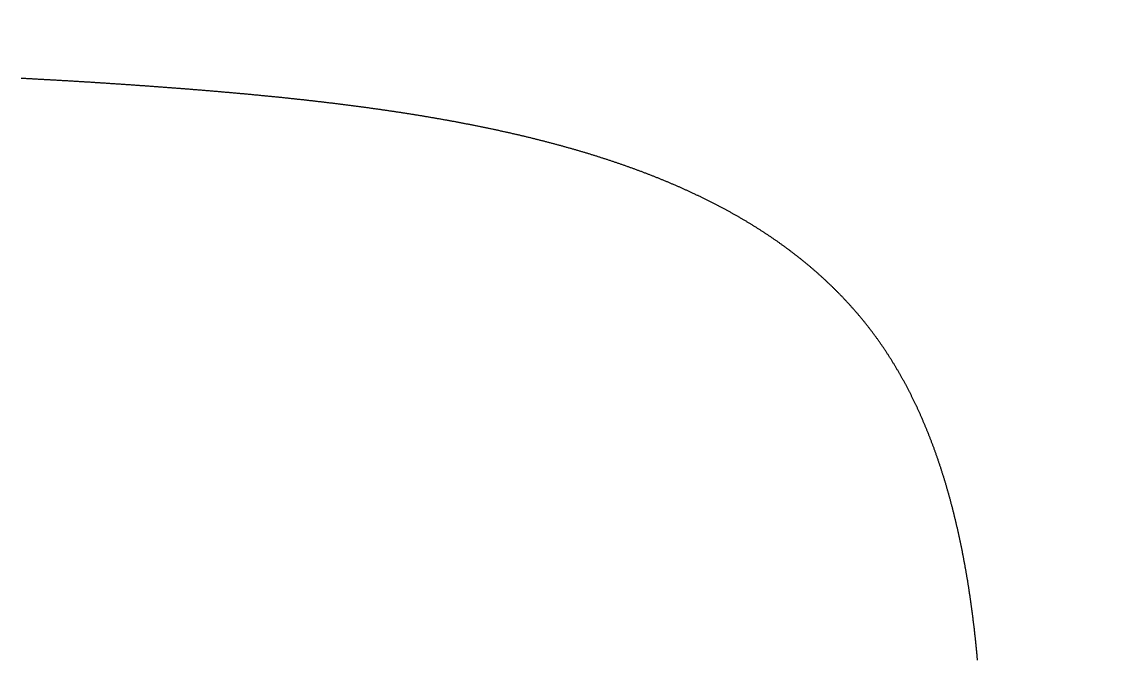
# Model space of a CAD drawing. Header units: millimetres. Extents: x 88 to 97873, y 32 to 55088.
# Drawn here: x 48748.306 to 48751.24, y 5022.508 to 5024.21 of the extents above; entities that cross this region are included whole.
import ezdxf

# ---------------------------------------------------------------- set-up
doc = ezdxf.new("R2010")
doc.units = ezdxf.units.MM
doc.header["$LTSCALE"] = 0.3

msp = doc.modelspace()

# ---------------------------------------------------------------- linework, layer by layer
msp.add_lwpolyline([(48750.8545, 5022.507), (48750.8543, 5022.5092), (48750.8541, 5022.5115), (48750.8539, 5022.5137), (48750.8537, 5022.5159), (48750.8535, 5022.5182), (48750.8533, 5022.5204), (48750.8531, 5022.5226), (48750.8529, 5022.5248), (48750.8527, 5022.5271), (48750.8525, 5022.5293), (48750.8523, 5022.5315), (48750.852, 5022.5337), (48750.8518, 5022.5359), (48750.8516, 5022.5382), (48750.8514, 5022.5404), (48750.8512, 5022.5426), (48750.851, 5022.5448), (48750.8507, 5022.547), (48750.8505, 5022.5492), (48750.8503, 5022.5515), (48750.8501, 5022.5537), (48750.8498, 5022.5559), (48750.8496, 5022.5581), (48750.8494, 5022.5603), (48750.8491, 5022.5625), (48750.8489, 5022.5647), (48750.8487, 5022.5669), (48750.8484, 5022.5691), (48750.8482, 5022.5714), (48750.8479, 5022.5736), (48750.8477, 5022.5758), (48750.8475, 5022.578), (48750.8472, 5022.5802), (48750.847, 5022.5824), (48750.8467, 5022.5846), (48750.8465, 5022.5868), (48750.8462, 5022.589), (48750.846, 5022.5912), (48750.8457, 5022.5934), (48750.8454, 5022.5956), (48750.8452, 5022.5978), (48750.8449, 5022.6), (48750.8447, 5022.6022), (48750.8444, 5022.6043), (48750.8441, 5022.6065), (48750.8439, 5022.6087), (48750.8436, 5022.6109), (48750.8433, 5022.6131), (48750.8431, 5022.6153), (48750.8428, 5022.6175), (48750.8425, 5022.6197), (48750.8422, 5022.6219), (48750.842, 5022.624), (48750.8417, 5022.6262), (48750.8414, 5022.6284), (48750.8411, 5022.6306), (48750.8408, 5022.6328), (48750.8406, 5022.635), (48750.8403, 5022.6371), (48750.84, 5022.6393), (48750.8397, 5022.6415), (48750.8394, 5022.6437), (48750.8391, 5022.6458), (48750.8388, 5022.648), (48750.8385, 5022.6502), (48750.8382, 5022.6524), (48750.8379, 5022.6545), (48750.8376, 5022.6567), (48750.8373, 5022.6589), (48750.837, 5022.661), (48750.8367, 5022.6632), (48750.8364, 5022.6654), (48750.8361, 5022.6675), (48750.8358, 5022.6697), (48750.8355, 5022.6719), (48750.8351, 5022.674), (48750.8348, 5022.6762), (48750.8345, 5022.6783), (48750.8342, 5022.6805), (48750.8339, 5022.6827), (48750.8335, 5022.6848), (48750.8332, 5022.687), (48750.8329, 5022.6891), (48750.8326, 5022.6913), (48750.8322, 5022.6934), (48750.8319, 5022.6956), (48750.8316, 5022.6977), (48750.8312, 5022.6999), (48750.8309, 5022.702), (48750.8306, 5022.7042), (48750.8302, 5022.7063), (48750.8299, 5022.7085), (48750.8295, 5022.7106), (48750.8292, 5022.7128), (48750.8289, 5022.7149), (48750.8285, 5022.717), (48750.8282, 5022.7192), (48750.8278, 5022.7213), (48750.8274, 5022.7234), (48750.8271, 5022.7256), (48750.8267, 5022.7277), (48750.8264, 5022.7299), (48750.826, 5022.732), (48750.8257, 5022.7341), (48750.8253, 5022.7362), (48750.8249, 5022.7384), (48750.8246, 5022.7405), (48750.8242, 5022.7426), (48750.8238, 5022.7448), (48750.8234, 5022.7469), (48750.8231, 5022.749), (48750.8227, 5022.7511), (48750.8223, 5022.7532), (48750.8219, 5022.7554), (48750.8216, 5022.7575), (48750.8212, 5022.7596), (48750.8208, 5022.7617), (48750.8204, 5022.7638), (48750.82, 5022.7659), (48750.8196, 5022.768), (48750.8192, 5022.7702), (48750.8188, 5022.7723), (48750.8184, 5022.7744), (48750.8181, 5022.7765), (48750.8177, 5022.7786), (48750.8173, 5022.7807), (48750.8169, 5022.7828), (48750.8164, 5022.7849), (48750.816, 5022.787), (48750.8156, 5022.7891), (48750.8152, 5022.7912), (48750.8148, 5022.7933), (48750.8144, 5022.7954), (48750.814, 5022.7975), (48750.8136, 5022.7996), (48750.8131, 5022.8017), (48750.8127, 5022.8038), (48750.8123, 5022.8058), (48750.8119, 5022.8079), (48750.8115, 5022.81), (48750.811, 5022.8121), (48750.8106, 5022.8142), (48750.8102, 5022.8163), (48750.8097, 5022.8184), (48750.8093, 5022.8204), (48750.8089, 5022.8225), (48750.8084, 5022.8246), (48750.808, 5022.8267), (48750.8075, 5022.8287), (48750.8071, 5022.8308), (48750.8067, 5022.8329), (48750.8062, 5022.835), (48750.8058, 5022.837), (48750.8053, 5022.8391), (48750.8049, 5022.8412), (48750.8044, 5022.8432), (48750.8039, 5022.8453), (48750.8035, 5022.8474), (48750.803, 5022.8494), (48750.8026, 5022.8515), (48750.8021, 5022.8535), (48750.8016, 5022.8556), (48750.8012, 5022.8576), (48750.8007, 5022.8597), (48750.8002, 5022.8618), (48750.7997, 5022.8638), (48750.7993, 5022.8659), (48750.7988, 5022.8679), (48750.7983, 5022.87), (48750.7978, 5022.872), (48750.7973, 5022.874), (48750.7969, 5022.8761), (48750.7964, 5022.8781), (48750.7959, 5022.8802), (48750.7954, 5022.8822), (48750.7949, 5022.8842), (48750.7944, 5022.8863), (48750.7939, 5022.8883), (48750.7934, 5022.8904), (48750.7929, 5022.8924), (48750.7924, 5022.8944), (48750.7919, 5022.8964), (48750.7914, 5022.8985), (48750.7909, 5022.9005), (48750.7904, 5022.9025), (48750.7899, 5022.9045), (48750.7894, 5022.9066), (48750.7888, 5022.9086), (48750.7883, 5022.9106), (48750.7878, 5022.9126), (48750.7873, 5022.9146), (48750.7868, 5022.9166), (48750.7862, 5022.9187), (48750.7857, 5022.9207), (48750.7852, 5022.9227), (48750.7846, 5022.9247), (48750.7841, 5022.9267), (48750.7836, 5022.9287), (48750.783, 5022.9307), (48750.7825, 5022.9327), (48750.782, 5022.9347), (48750.7814, 5022.9367), (48750.7809, 5022.9387), (48750.7803, 5022.9407), (48750.7798, 5022.9427), (48750.7792, 5022.9447), (48750.7787, 5022.9467), (48750.7781, 5022.9487), (48750.7776, 5022.9506), (48750.777, 5022.9526), (48750.7764, 5022.9546), (48750.7759, 5022.9566), (48750.7753, 5022.9586), (48750.7747, 5022.9606), (48750.7742, 5022.9625), (48750.7736, 5022.9645), (48750.773, 5022.9665), (48750.7725, 5022.9685), (48750.7719, 5022.9704), (48750.7713, 5022.9724), (48750.7707, 5022.9744), (48750.7701, 5022.9763), (48750.7696, 5022.9783), (48750.769, 5022.9803), (48750.7684, 5022.9822), (48750.7678, 5022.9842), (48750.7672, 5022.9862), (48750.7666, 5022.9881), (48750.766, 5022.9901), (48750.7654, 5022.992), (48750.7648, 5022.994), (48750.7642, 5022.9959), (48750.7636, 5022.9979), (48750.763, 5022.9998), (48750.7624, 5023.0018), (48750.7618, 5023.0037), (48750.7612, 5023.0057), (48750.7605, 5023.0076), (48750.7599, 5023.0095), (48750.7593, 5023.0115), (48750.7587, 5023.0134), (48750.7581, 5023.0153), (48750.7574, 5023.0173), (48750.7568, 5023.0192), (48750.7562, 5023.0211), (48750.7555, 5023.0231), (48750.7549, 5023.025), (48750.7543, 5023.0269), (48750.7536, 5023.0288), (48750.753, 5023.0308), (48750.7523, 5023.0327), (48750.7517, 5023.0346), (48750.7511, 5023.0365), (48750.7504, 5023.0384), (48750.7498, 5023.0403), (48750.7491, 5023.0422), (48750.7484, 5023.0441), (48750.7478, 5023.0461), (48750.7471, 5023.048), (48750.7465, 5023.0499), (48750.7458, 5023.0518), (48750.7451, 5023.0537), (48750.7445, 5023.0556), (48750.7438, 5023.0575), (48750.7431, 5023.0593), (48750.7425, 5023.0612), (48750.7418, 5023.0631), (48750.7411, 5023.065), (48750.7404, 5023.0669), (48750.7397, 5023.0688), (48750.7391, 5023.0707), (48750.7384, 5023.0726), (48750.7377, 5023.0744), (48750.737, 5023.0763), (48750.7363, 5023.0782), (48750.7356, 5023.0801), (48750.7349, 5023.0819), (48750.7342, 5023.0838), (48750.7335, 5023.0857), (48750.7328, 5023.0875), (48750.7321, 5023.0894), (48750.7314, 5023.0913), (48750.7307, 5023.0931), (48750.73, 5023.095), (48750.7292, 5023.0968), (48750.7285, 5023.0987), (48750.7278, 5023.1006), (48750.7271, 5023.1024), (48750.7264, 5023.1043), (48750.7256, 5023.1061), (48750.7249, 5023.1079), (48750.7242, 5023.1098), (48750.7234, 5023.1116), (48750.7227, 5023.1135), (48750.722, 5023.1153), (48750.7212, 5023.1171), (48750.7205, 5023.119), (48750.7197, 5023.1208), (48750.719, 5023.1226), (48750.7183, 5023.1245), (48750.7175, 5023.1263), (48750.7167, 5023.1281), (48750.716, 5023.13), (48750.7152, 5023.1318), (48750.7145, 5023.1336), (48750.7137, 5023.1354), (48750.713, 5023.1372), (48750.7122, 5023.139), (48750.7114, 5023.1409), (48750.7106, 5023.1427), (48750.7099, 5023.1445), (48750.7091, 5023.1463), (48750.7083, 5023.1481), (48750.7075, 5023.1499), (48750.7068, 5023.1517), (48750.706, 5023.1535), (48750.7052, 5023.1553), (48750.7044, 5023.1571), (48750.7036, 5023.1589), (48750.7028, 5023.1606), (48750.702, 5023.1624), (48750.7012, 5023.1642), (48750.7004, 5023.166), (48750.6996, 5023.1678), (48750.6988, 5023.1696), (48750.698, 5023.1713), (48750.6972, 5023.1731), (48750.6964, 5023.1749), (48750.6956, 5023.1767), (48750.6948, 5023.1784), (48750.694, 5023.1802), (48750.6931, 5023.182), (48750.6923, 5023.1837), (48750.6915, 5023.1855), (48750.6907, 5023.1873), (48750.6898, 5023.189), (48750.689, 5023.1908), (48750.6882, 5023.1925), (48750.6873, 5023.1943), (48750.6865, 5023.196), (48750.6856, 5023.1978), (48750.6848, 5023.1995), (48750.684, 5023.2013), (48750.6831, 5023.203), (48750.6823, 5023.2047), (48750.6814, 5023.2065), (48750.6806, 5023.2082), (48750.6797, 5023.2099), (48750.6788, 5023.2117), (48750.678, 5023.2134), (48750.6771, 5023.2151), (48750.6762, 5023.2168), (48750.6754, 5023.2186), (48750.6745, 5023.2203), (48750.6736, 5023.222), (48750.6728, 5023.2237), (48750.6719, 5023.2254), (48750.671, 5023.2271), (48750.6701, 5023.2288), (48750.6692, 5023.2306), (48750.6683, 5023.2323), (48750.6675, 5023.234), (48750.6666, 5023.2357), (48750.6657, 5023.2374), (48750.6648, 5023.2391), (48750.6639, 5023.2407), (48750.663, 5023.2424), (48750.6621, 5023.2441), (48750.6612, 5023.2458), (48750.6602, 5023.2475), (48750.6593, 5023.2492), (48750.6584, 5023.2509), (48750.6575, 5023.2525), (48750.6566, 5023.2542), (48750.6557, 5023.2559), (48750.6547, 5023.2576), (48750.6538, 5023.2592), (48750.6529, 5023.2609), (48750.652, 5023.2626), (48750.651, 5023.2642), (48750.6501, 5023.2659), (48750.6492, 5023.2675), (48750.6482, 5023.2692), (48750.6473, 5023.2709), (48750.6463, 5023.2725), (48750.6454, 5023.2742), (48750.6444, 5023.2758), (48750.6435, 5023.2774), (48750.6425, 5023.2791), (48750.6416, 5023.2807), (48750.6406, 5023.2824), (48750.6396, 5023.284), (48750.6387, 5023.2856), (48750.6377, 5023.2873), (48750.6367, 5023.2889), (48750.6358, 5023.2905), (48750.6348, 5023.2921), (48750.6338, 5023.2938), (48750.6328, 5023.2954), (48750.6319, 5023.297), (48750.6309, 5023.2986), (48750.6299, 5023.3002), (48750.6289, 5023.3018), (48750.6279, 5023.3035), (48750.6269, 5023.3051), (48750.6259, 5023.3067), (48750.6249, 5023.3083), (48750.6239, 5023.3099), (48750.6229, 5023.3115), (48750.6219, 5023.3131), (48750.6209, 5023.3146), (48750.6199, 5023.3162), (48750.6189, 5023.3178), (48750.6179, 5023.3194), (48750.6168, 5023.321), (48750.6158, 5023.3226), (48750.6148, 5023.3241), (48750.6138, 5023.3257), (48750.6127, 5023.3273), (48750.6117, 5023.3289), (48750.6107, 5023.3304), (48750.6096, 5023.332), (48750.6086, 5023.3336), (48750.6076, 5023.3351), (48750.6065, 5023.3367), (48750.6055, 5023.3382), (48750.6044, 5023.3398), (48750.6034, 5023.3413), (48750.6023, 5023.3429), (48750.6013, 5023.3444), (48750.6002, 5023.346), (48750.5991, 5023.3475), (48750.5981, 5023.3491), (48750.597, 5023.3506), (48750.5959, 5023.3521), (48750.5949, 5023.3537), (48750.5938, 5023.3552), (48750.5927, 5023.3567), (48750.5916, 5023.3582), (48750.5905, 5023.3598), (48750.5895, 5023.3613), (48750.5884, 5023.3628), (48750.5873, 5023.3643), (48750.5862, 5023.3658), (48750.5851, 5023.3673), (48750.584, 5023.3688), (48750.5829, 5023.3704), (48750.5818, 5023.3719), (48750.5807, 5023.3734), (48750.5796, 5023.3749), (48750.5785, 5023.3764), (48750.5774, 5023.3778), (48750.5763, 5023.3793), (48750.5752, 5023.3808), (48750.574, 5023.3823), (48750.5729, 5023.3838), (48750.5718, 5023.3853), (48750.5707, 5023.3868), (48750.5695, 5023.3882), (48750.5684, 5023.3897), (48750.5673, 5023.3912), (48750.5661, 5023.3927), (48750.565, 5023.3941), (48750.5639, 5023.3956), (48750.5627, 5023.3971), (48750.5616, 5023.3985), (48750.5604, 5023.4), (48750.5593, 5023.4014), (48750.5581, 5023.4029), (48750.557, 5023.4043), (48750.5558, 5023.4058), (48750.5546, 5023.4072), (48750.5535, 5023.4087), (48750.5523, 5023.4101), (48750.5512, 5023.4116), (48750.55, 5023.413), (48750.5488, 5023.4144), (48750.5476, 5023.4159), (48750.5465, 5023.4173), (48750.5453, 5023.4187), (48750.5441, 5023.4202), (48750.5429, 5023.4216), (48750.5417, 5023.423), (48750.5405, 5023.4244), (48750.5394, 5023.4258), (48750.5382, 5023.4273), (48750.537, 5023.4287), (48750.5358, 5023.4301), (48750.5346, 5023.4315), (48750.5334, 5023.4329), (48750.5322, 5023.4343), (48750.531, 5023.4357), (48750.5297, 5023.4371), (48750.5285, 5023.4385), (48750.5273, 5023.4399), (48750.5261, 5023.4413), (48750.5249, 5023.4427), (48750.5237, 5023.4441), (48750.5224, 5023.4455), (48750.5212, 5023.4468), (48750.52, 5023.4482), (48750.5188, 5023.4496), (48750.5175, 5023.451), (48750.5163, 5023.4524), (48750.515, 5023.4537), (48750.5138, 5023.4551), (48750.5126, 5023.4565), (48750.5113, 5023.4578), (48750.5101, 5023.4592), (48750.5088, 5023.4606), (48750.5076, 5023.4619), (48750.5063, 5023.4633), (48750.5051, 5023.4646), (48750.5038, 5023.466), (48750.5025, 5023.4673), (48750.5013, 5023.4687), (48750.5, 5023.47), (48750.4987, 5023.4714), (48750.4975, 5023.4727), (48750.4962, 5023.4741), (48750.4949, 5023.4754), (48750.4937, 5023.4767), (48750.4924, 5023.4781), (48750.4911, 5023.4794), (48750.4898, 5023.4807), (48750.4885, 5023.482), (48750.4872, 5023.4834), (48750.4859, 5023.4847), (48750.4847, 5023.486), (48750.4834, 5023.4873), (48750.4821, 5023.4886), (48750.4808, 5023.49), (48750.4795, 5023.4913), (48750.4782, 5023.4926), (48750.4768, 5023.4939), (48750.4755, 5023.4952), (48750.4742, 5023.4965), (48750.4729, 5023.4978), (48750.4716, 5023.4991), (48750.4703, 5023.5004), (48750.469, 5023.5017), (48750.4676, 5023.503), (48750.4663, 5023.5043), (48750.465, 5023.5055), (48750.4637, 5023.5068), (48750.4623, 5023.5081), (48750.461, 5023.5094), (48750.4597, 5023.5107), (48750.4583, 5023.5119), (48750.457, 5023.5132), (48750.4556, 5023.5145), (48750.4543, 5023.5158), (48750.453, 5023.517), (48750.4516, 5023.5183), (48750.4503, 5023.5196), (48750.4489, 5023.5208), (48750.4475, 5023.5221), (48750.4462, 5023.5233), (48750.4448, 5023.5246), (48750.4435, 5023.5258), (48750.4421, 5023.5271), (48750.4407, 5023.5283), (48750.4394, 5023.5296), (48750.438, 5023.5308), (48750.4366, 5023.5321), (48750.4352, 5023.5333), (48750.4339, 5023.5345), (48750.4325, 5023.5358), (48750.4311, 5023.537), (48750.4297, 5023.5382), (48750.4283, 5023.5395), (48750.427, 5023.5407), (48750.4256, 5023.5419), (48750.4242, 5023.5432), (48750.4228, 5023.5444), (48750.4214, 5023.5456), (48750.42, 5023.5468), (48750.4186, 5023.548), (48750.4172, 5023.5492), (48750.4158, 5023.5504), (48750.4144, 5023.5517), (48750.413, 5023.5529), (48750.4115, 5023.5541), (48750.4101, 5023.5553), (48750.4087, 5023.5565), (48750.4073, 5023.5577), (48750.4059, 5023.5589), (48750.4044, 5023.5601), (48750.403, 5023.5613), (48750.4016, 5023.5624), (48750.4002, 5023.5636), (48750.3987, 5023.5648), (48750.3973, 5023.566), (48750.3959, 5023.5672), (48750.3944, 5023.5684), (48750.393, 5023.5695), (48750.3916, 5023.5707), (48750.3901, 5023.5719), (48750.3887, 5023.5731), (48750.3872, 5023.5742), (48750.3858, 5023.5754), (48750.3843, 5023.5766), (48750.3829, 5023.5777), (48750.3814, 5023.5789), (48750.3799, 5023.58), (48750.3785, 5023.5812), (48750.377, 5023.5824), (48750.3756, 5023.5835), (48750.3741, 5023.5847), (48750.3726, 5023.5858), (48750.3711, 5023.587), (48750.3697, 5023.5881), (48750.3682, 5023.5892), (48750.3667, 5023.5904), (48750.3652, 5023.5915), (48750.3638, 5023.5927), (48750.3623, 5023.5938), (48750.3608, 5023.5949), (48750.3593, 5023.5961), (48750.3578, 5023.5972), (48750.3563, 5023.5983), (48750.3548, 5023.5994), (48750.3533, 5023.6006), (48750.3518, 5023.6017), (48750.3503, 5023.6028), (48750.3488, 5023.6039), (48750.3473, 5023.605), (48750.3458, 5023.6061), (48750.3443, 5023.6073), (48750.3428, 5023.6084), (48750.3413, 5023.6095), (48750.3398, 5023.6106), (48750.3383, 5023.6117), (48750.3368, 5023.6128), (48750.3352, 5023.6139), (48750.3337, 5023.615), (48750.3322, 5023.6161), (48750.3307, 5023.6172), (48750.3291, 5023.6183), (48750.3276, 5023.6193), (48750.3261, 5023.6204), (48750.3245, 5023.6215), (48750.323, 5023.6226), (48750.3215, 5023.6237), (48750.3199, 5023.6248), (48750.3184, 5023.6258), (48750.3168, 5023.6269), (48750.3153, 5023.628), (48750.3137, 5023.6291), (48750.3122, 5023.6301), (48750.3106, 5023.6312), (48750.3091, 5023.6323), (48750.3075, 5023.6333), (48750.306, 5023.6344), (48750.3044, 5023.6355), (48750.3029, 5023.6365), (48750.3013, 5023.6376), (48750.2997, 5023.6386), (48750.2982, 5023.6397), (48750.2966, 5023.6407), (48750.295, 5023.6418), (48750.2934, 5023.6428), (48750.2919, 5023.6439), (48750.2903, 5023.6449), (48750.2887, 5023.6459), (48750.2871, 5023.647), (48750.2855, 5023.648), (48750.284, 5023.6491), (48750.2824, 5023.6501), (48750.2808, 5023.6511), (48750.2792, 5023.6522), (48750.2776, 5023.6532), (48750.276, 5023.6542), (48750.2744, 5023.6552), (48750.2728, 5023.6562), (48750.2712, 5023.6573), (48750.2696, 5023.6583), (48750.268, 5023.6593), (48750.2664, 5023.6603), (48750.2648, 5023.6613), (48750.2632, 5023.6623), (48750.2616, 5023.6633), (48750.26, 5023.6644), (48750.2583, 5023.6654), (48750.2567, 5023.6664), (48750.2551, 5023.6674), (48750.2535, 5023.6684), (48750.2519, 5023.6694), (48750.2502, 5023.6704), (48750.2486, 5023.6714), (48750.247, 5023.6723), (48750.2453, 5023.6733), (48750.2437, 5023.6743), (48750.2421, 5023.6753), (48750.2404, 5023.6763), (48750.2388, 5023.6773), (48750.2372, 5023.6783), (48750.2355, 5023.6792), (48750.2339, 5023.6802), (48750.2322, 5023.6812), (48750.2306, 5023.6822), (48750.2289, 5023.6831), (48750.2273, 5023.6841), (48750.2256, 5023.6851), (48750.224, 5023.686), (48750.2223, 5023.687), (48750.2206, 5023.688), (48750.219, 5023.6889), (48750.2173, 5023.6899), (48750.2157, 5023.6908), (48750.214, 5023.6918), (48750.2123, 5023.6927), (48750.2107, 5023.6937), (48750.209, 5023.6946), (48750.2073, 5023.6956), (48750.2056, 5023.6965), (48750.204, 5023.6975), (48750.2023, 5023.6984), (48750.2006, 5023.6994), (48750.1989, 5023.7003), (48750.1972, 5023.7012), (48750.1955, 5023.7022), (48750.1939, 5023.7031), (48750.1922, 5023.704), (48750.1905, 5023.705), (48750.1888, 5023.7059), (48750.1871, 5023.7068), (48750.1854, 5023.7078), (48750.1837, 5023.7087), (48750.182, 5023.7096), (48750.1803, 5023.7105), (48750.1786, 5023.7114), (48750.1769, 5023.7123), (48750.1752, 5023.7133), (48750.1735, 5023.7142), (48750.1717, 5023.7151), (48750.17, 5023.716), (48750.1683, 5023.7169), (48750.1666, 5023.7178), (48750.1649, 5023.7187), (48750.1632, 5023.7196), (48750.1614, 5023.7205), (48750.1597, 5023.7214), (48750.158, 5023.7223), (48750.1563, 5023.7232), (48750.1545, 5023.7241), (48750.1528, 5023.725), (48750.1511, 5023.7259), (48750.1493, 5023.7268), (48750.1476, 5023.7276), (48750.1459, 5023.7285), (48750.1441, 5023.7294), (48750.1424, 5023.7303), (48750.1406, 5023.7312), (48750.1389, 5023.732), (48750.1371, 5023.7329), (48750.1354, 5023.7338), (48750.1336, 5023.7347), (48750.1319, 5023.7355), (48750.1301, 5023.7364), (48750.1284, 5023.7373), (48750.1266, 5023.7381), (48750.1249, 5023.739), (48750.1231, 5023.7399), (48750.1213, 5023.7407), (48750.1196, 5023.7416), (48750.1178, 5023.7424), (48750.1161, 5023.7433), (48750.1143, 5023.7441), (48750.1125, 5023.745), (48750.1107, 5023.7459), (48750.109, 5023.7467), (48750.1072, 5023.7475), (48750.1054, 5023.7484), (48750.1036, 5023.7492), (48750.1019, 5023.7501), (48750.1001, 5023.7509), (48750.0983, 5023.7518), (48750.0965, 5023.7526), (48750.0947, 5023.7534), (48750.0929, 5023.7543), (48750.0911, 5023.7551), (48750.0893, 5023.7559), (48750.0875, 5023.7567), (48750.0858, 5023.7576), (48750.084, 5023.7584), (48750.0822, 5023.7592), (48750.0804, 5023.76), (48750.0786, 5023.7609), (48750.0767, 5023.7617), (48750.0749, 5023.7625), (48750.0731, 5023.7633), (48750.0713, 5023.7641), (48750.0695, 5023.7649), (48750.0677, 5023.7657), (48750.0659, 5023.7666), (48750.0641, 5023.7674), (48750.0623, 5023.7682), (48750.0604, 5023.769), (48750.0586, 5023.7698), (48750.0568, 5023.7706), (48750.055, 5023.7714), (48750.0531, 5023.7722), (48750.0513, 5023.773), (48750.0495, 5023.7738), (48750.0477, 5023.7745), (48750.0458, 5023.7753), (48750.044, 5023.7761), (48750.0422, 5023.7769), (48750.0403, 5023.7777), (48750.0385, 5023.7785), (48750.0366, 5023.7793), (48750.0348, 5023.78), (48750.033, 5023.7808), (48750.0311, 5023.7816), (48750.0293, 5023.7824), (48750.0274, 5023.7831), (48750.0256, 5023.7839), (48750.0237, 5023.7847), (48750.0219, 5023.7855), (48750.02, 5023.7862), (48750.0182, 5023.787), (48750.0163, 5023.7878), (48750.0144, 5023.7885), (48750.0126, 5023.7893), (48750.0107, 5023.79), (48750.0089, 5023.7908), (48750.007, 5023.7916), (48750.0051, 5023.7923), (48750.0033, 5023.7931), (48750.0014, 5023.7938), (48749.9995, 5023.7946), (48749.9976, 5023.7953), (48749.9958, 5023.7961), (48749.9939, 5023.7968), (48749.992, 5023.7976), (48749.9901, 5023.7983), (48749.9883, 5023.799), (48749.9864, 5023.7998), (48749.9845, 5023.8005), (48749.9826, 5023.8012), (48749.9807, 5023.802), (48749.9788, 5023.8027), (48749.9769, 5023.8034), (48749.9751, 5023.8042), (48749.9732, 5023.8049), (48749.9713, 5023.8056), (48749.9694, 5023.8064), (48749.9675, 5023.8071), (48749.9656, 5023.8078), (48749.9637, 5023.8085), (48749.9618, 5023.8092), (48749.9599, 5023.81), (48749.958, 5023.8107), (48749.9561, 5023.8114), (48749.9542, 5023.8121), (48749.9522, 5023.8128), (48749.9503, 5023.8135), (48749.9484, 5023.8142), (48749.9465, 5023.8149), (48749.9446, 5023.8157), (48749.9427, 5023.8164), (48749.9408, 5023.8171), (48749.9388, 5023.8178), (48749.9369, 5023.8185), (48749.935, 5023.8192), (48749.9331, 5023.8199), (48749.9311, 5023.8205), (48749.9292, 5023.8212), (48749.9273, 5023.8219), (48749.9254, 5023.8226), (48749.9234, 5023.8233), (48749.9215, 5023.824), (48749.9196, 5023.8247), (48749.9176, 5023.8254), (48749.9157, 5023.8261), (48749.9138, 5023.8267), (48749.9118, 5023.8274), (48749.9099, 5023.8281), (48749.9079, 5023.8288), (48749.906, 5023.8294), (48749.904, 5023.8301), (48749.9021, 5023.8308), (48749.9001, 5023.8315), (48749.8982, 5023.8321), (48749.8962, 5023.8328), (48749.8943, 5023.8335), (48749.8923, 5023.8341), (48749.8904, 5023.8348), (48749.8884, 5023.8355), (48749.8865, 5023.8361), (48749.8845, 5023.8368), (48749.8825, 5023.8374), (48749.8806, 5023.8381), (48749.8786, 5023.8388), (48749.8767, 5023.8394), (48749.8747, 5023.8401), (48749.8727, 5023.8407), (48749.8707, 5023.8414), (48749.8688, 5023.842), (48749.8668, 5023.8427), (48749.8648, 5023.8433), (48749.8629, 5023.844), (48749.8609, 5023.8446), (48749.8589, 5023.8452), (48749.8569, 5023.8459), (48749.8549, 5023.8465), (48749.853, 5023.8471), (48749.851, 5023.8478), (48749.849, 5023.8484), (48749.847, 5023.8491), (48749.845, 5023.8497), (48749.843, 5023.8503), (48749.841, 5023.8509), (48749.839, 5023.8516), (48749.8371, 5023.8522), (48749.8351, 5023.8528), (48749.8331, 5023.8534), (48749.8311, 5023.8541), (48749.8291, 5023.8547), (48749.8271, 5023.8553), (48749.8251, 5023.8559), (48749.8231, 5023.8565), (48749.8211, 5023.8572), (48749.8191, 5023.8578), (48749.817, 5023.8584), (48749.815, 5023.859), (48749.813, 5023.8596), (48749.811, 5023.8602), (48749.809, 5023.8608), (48749.807, 5023.8614), (48749.805, 5023.862), (48749.803, 5023.8626), (48749.801, 5023.8632), (48749.7989, 5023.8638), (48749.7969, 5023.8644), (48749.7949, 5023.865), (48749.7929, 5023.8656), (48749.7908, 5023.8662), (48749.7888, 5023.8668), (48749.7868, 5023.8674), (48749.7848, 5023.868), (48749.7827, 5023.8686), (48749.7807, 5023.8692), (48749.7787, 5023.8697), (48749.7766, 5023.8703), (48749.7746, 5023.8709), (48749.7726, 5023.8715), (48749.7705, 5023.8721), (48749.7685, 5023.8727), (48749.7665, 5023.8732), (48749.7644, 5023.8738), (48749.7624, 5023.8744), (48749.7603, 5023.875), (48749.7583, 5023.8755), (48749.7563, 5023.8761), (48749.7542, 5023.8767), (48749.7522, 5023.8772), (48749.7501, 5023.8778), (48749.7481, 5023.8784), (48749.746, 5023.8789), (48749.744, 5023.8795), (48749.7419, 5023.8801), (48749.7398, 5023.8806), (48749.7378, 5023.8812), (48749.7357, 5023.8817), (48749.7337, 5023.8823), (48749.7316, 5023.8829), (48749.7296, 5023.8834), (48749.7275, 5023.884), (48749.7254, 5023.8845), (48749.7234, 5023.8851), (48749.7213, 5023.8856), (48749.7192, 5023.8862), (48749.7172, 5023.8867), (48749.7151, 5023.8873), (48749.713, 5023.8878), (48749.7109, 5023.8883), (48749.7089, 5023.8889), (48749.7068, 5023.8894), (48749.7047, 5023.89), (48749.7026, 5023.8905), (48749.7006, 5023.891), (48749.6985, 5023.8916), (48749.6964, 5023.8921), (48749.6943, 5023.8926), (48749.6922, 5023.8932), (48749.6902, 5023.8937), (48749.6881, 5023.8942), (48749.686, 5023.8948), (48749.6839, 5023.8953), (48749.6818, 5023.8958), (48749.6797, 5023.8963), (48749.6776, 5023.8969), (48749.6755, 5023.8974), (48749.6734, 5023.8979), (48749.6714, 5023.8984), (48749.6693, 5023.8989), (48749.6672, 5023.8995), (48749.6651, 5023.9), (48749.663, 5023.9005), (48749.6609, 5023.901), (48749.6588, 5023.9015), (48749.6567, 5023.902), (48749.6546, 5023.9025), (48749.6525, 5023.903), (48749.6503, 5023.9035), (48749.6482, 5023.9041), (48749.6461, 5023.9046), (48749.644, 5023.9051), (48749.6419, 5023.9056), (48749.6398, 5023.9061), (48749.6377, 5023.9066), (48749.6356, 5023.9071), (48749.6335, 5023.9076), (48749.6313, 5023.9081), (48749.6292, 5023.9086), (48749.6271, 5023.909), (48749.625, 5023.9095), (48749.6229, 5023.91), (48749.6207, 5023.9105), (48749.6186, 5023.911), (48749.6165, 5023.9115), (48749.6144, 5023.912), (48749.6122, 5023.9125), (48749.6101, 5023.913), (48749.608, 5023.9134), (48749.6059, 5023.9139), (48749.6037, 5023.9144), (48749.6016, 5023.9149), (48749.5995, 5023.9154), (48749.5973, 5023.9158), (48749.5952, 5023.9163), (48749.5931, 5023.9168), (48749.5909, 5023.9173), (48749.5888, 5023.9177), (48749.5867, 5023.9182), (48749.5845, 5023.9187), (48749.5824, 5023.9191), (48749.5802, 5023.9196), (48749.5781, 5023.9201), (48749.5759, 5023.9205), (48749.5738, 5023.921), (48749.5717, 5023.9215), (48749.5695, 5023.9219), (48749.5674, 5023.9224), (48749.5652, 5023.9229), (48749.5631, 5023.9233), (48749.5609, 5023.9238), (48749.5588, 5023.9242), (48749.5566, 5023.9247), (48749.5544, 5023.9251), (48749.5523, 5023.9256), (48749.5501, 5023.926), (48749.548, 5023.9265), (48749.5458, 5023.9269), (48749.5437, 5023.9274), (48749.5415, 5023.9278), (48749.5393, 5023.9283), (48749.5372, 5023.9287), (48749.535, 5023.9292), (48749.5328, 5023.9296), (48749.5307, 5023.9301), (48749.5285, 5023.9305), (48749.5263, 5023.9309), (48749.5242, 5023.9314), (48749.522, 5023.9318), (48749.5198, 5023.9323), (48749.5177, 5023.9327), (48749.5155, 5023.9331), (48749.5133, 5023.9336), (48749.5111, 5023.934), (48749.509, 5023.9344), (48749.5068, 5023.9349), (48749.5046, 5023.9353), (48749.5024, 5023.9357), (48749.5003, 5023.9361), (48749.4981, 5023.9366), (48749.4959, 5023.937), (48749.4937, 5023.9374), (48749.4915, 5023.9378), (48749.4893, 5023.9383), (48749.4872, 5023.9387), (48749.485, 5023.9391), (48749.4828, 5023.9395), (48749.4806, 5023.9399), (48749.4784, 5023.9404), (48749.4762, 5023.9408), (48749.474, 5023.9412), (48749.4718, 5023.9416), (48749.4696, 5023.942), (48749.4674, 5023.9424), (48749.4653, 5023.9428), (48749.4631, 5023.9432), (48749.4609, 5023.9437), (48749.4587, 5023.9441), (48749.4565, 5023.9445), (48749.4543, 5023.9449), (48749.4521, 5023.9453), (48749.4499, 5023.9457), (48749.4477, 5023.9461), (48749.4455, 5023.9465), (48749.4433, 5023.9469), (48749.441, 5023.9473), (48749.4388, 5023.9477), (48749.4366, 5023.9481), (48749.4344, 5023.9485), (48749.4322, 5023.9489), (48749.43, 5023.9493), (48749.4278, 5023.9497), (48749.4256, 5023.9501), (48749.4234, 5023.9504), (48749.4212, 5023.9508), (48749.419, 5023.9512), (48749.4167, 5023.9516), (48749.4145, 5023.952), (48749.4123, 5023.9524), (48749.4101, 5023.9528), (48749.4079, 5023.9532), (48749.4057, 5023.9535), (48749.4034, 5023.9539), (48749.4012, 5023.9543), (48749.399, 5023.9547), (48749.3968, 5023.9551), (48749.3945, 5023.9554), (48749.3923, 5023.9558), (48749.3901, 5023.9562), (48749.3879, 5023.9566), (48749.3856, 5023.9569), (48749.3834, 5023.9573), (48749.3812, 5023.9577), (48749.379, 5023.9581), (48749.3767, 5023.9584), (48749.3745, 5023.9588), (48749.3723, 5023.9592), (48749.37, 5023.9595), (48749.3678, 5023.9599), (48749.3656, 5023.9603), (48749.3633, 5023.9606), (48749.3611, 5023.961), (48749.3589, 5023.9614), (48749.3566, 5023.9617), (48749.3544, 5023.9621), (48749.3521, 5023.9624), (48749.3499, 5023.9628), (48749.3477, 5023.9632), (48749.3454, 5023.9635), (48749.3432, 5023.9639), (48749.3409, 5023.9642), (48749.3387, 5023.9646), (48749.3365, 5023.9649), (48749.3342, 5023.9653), (48749.332, 5023.9656), (48749.3297, 5023.966), (48749.3275, 5023.9663), (48749.3252, 5023.9667), (48749.323, 5023.967), (48749.3207, 5023.9674), (48749.3185, 5023.9677), (48749.3162, 5023.9681), (48749.314, 5023.9684), (48749.3117, 5023.9688), (48749.3095, 5023.9691), (48749.3072, 5023.9695), (48749.3049, 5023.9698), (48749.3027, 5023.9701), (48749.3004, 5023.9705), (48749.2982, 5023.9708), (48749.2959, 5023.9712), (48749.2937, 5023.9715), (48749.2914, 5023.9718), (48749.2891, 5023.9722), (48749.2869, 5023.9725), (48749.2846, 5023.9728), (48749.2824, 5023.9732), (48749.2801, 5023.9735), (48749.2778, 5023.9738), (48749.2756, 5023.9742), (48749.2733, 5023.9745), (48749.271, 5023.9748), (48749.2688, 5023.9751), (48749.2665, 5023.9755), (48749.2642, 5023.9758), (48749.262, 5023.9761), (48749.2597, 5023.9764), (48749.2574, 5023.9768), (48749.2551, 5023.9771), (48749.2529, 5023.9774), (48749.2506, 5023.9777), (48749.2483, 5023.978), (48749.246, 5023.9784), (48749.2438, 5023.9787), (48749.2415, 5023.979), (48749.2392, 5023.9793), (48749.2369, 5023.9796), (48749.2347, 5023.9799), (48749.2324, 5023.9803), (48749.2301, 5023.9806), (48749.2278, 5023.9809), (48749.2255, 5023.9812), (48749.2233, 5023.9815), (48749.221, 5023.9818), (48749.2187, 5023.9821), (48749.2164, 5023.9824), (48749.2141, 5023.9827), (48749.2118, 5023.983), (48749.2096, 5023.9834), (48749.2073, 5023.9837), (48749.205, 5023.984), (48749.2027, 5023.9843), (48749.2004, 5023.9846), (48749.1981, 5023.9849), (48749.1958, 5023.9852), (48749.1935, 5023.9855), (48749.1913, 5023.9858), (48749.189, 5023.9861), (48749.1867, 5023.9864), (48749.1844, 5023.9867), (48749.1821, 5023.987), (48749.1798, 5023.9873), (48749.1775, 5023.9875), (48749.1752, 5023.9878), (48749.1729, 5023.9881), (48749.1706, 5023.9884), (48749.1683, 5023.9887), (48749.166, 5023.989), (48749.1637, 5023.9893), (48749.1614, 5023.9896), (48749.1591, 5023.9899), (48749.1568, 5023.9902), (48749.1545, 5023.9905), (48749.1522, 5023.9907), (48749.1499, 5023.991), (48749.1476, 5023.9913), (48749.1453, 5023.9916), (48749.143, 5023.9919), (48749.1407, 5023.9922), (48749.1384, 5023.9924), (48749.1361, 5023.9927), (48749.1338, 5023.993), (48749.1315, 5023.9933), (48749.1292, 5023.9936), (48749.1269, 5023.9938), (48749.1246, 5023.9941), (48749.1223, 5023.9944), (48749.12, 5023.9947), (48749.1176, 5023.9949), (48749.1153, 5023.9952), (48749.113, 5023.9955), (48749.1107, 5023.9958), (48749.1084, 5023.996), (48749.1061, 5023.9963), (48749.1038, 5023.9966), (48749.1015, 5023.9968), (48749.0991, 5023.9971), (48749.0968, 5023.9974), (48749.0945, 5023.9977), (48749.0922, 5023.9979), (48749.0899, 5023.9982), (48749.0876, 5023.9985), (48749.0853, 5023.9987), (48749.0829, 5023.999), (48749.0806, 5023.9992), (48749.0783, 5023.9995), (48749.076, 5023.9998), (48749.0737, 5024), (48749.0713, 5024.0003), (48749.069, 5024.0006), (48749.0667, 5024.0008), (48749.0644, 5024.0011), (48749.062, 5024.0013), (48749.0597, 5024.0016), (48749.0574, 5024.0019), (48749.0551, 5024.0021), (48749.0528, 5024.0024), (48749.0504, 5024.0026), (48749.0481, 5024.0029), (48749.0458, 5024.0031), (48749.0435, 5024.0034), (48749.0411, 5024.0036), (48749.0388, 5024.0039), (48749.0365, 5024.0041), (48749.0341, 5024.0044), (48749.0318, 5024.0046), (48749.0295, 5024.0049), (48749.0272, 5024.0051), (48749.0248, 5024.0054), (48749.0225, 5024.0056), (48749.0202, 5024.0059), (48749.0178, 5024.0061), (48749.0155, 5024.0064), (48749.0132, 5024.0066), (48749.0108, 5024.0069), (48749.0085, 5024.0071), (48749.0062, 5024.0073), (48749.0038, 5024.0076), (48749.0015, 5024.0078), (48748.9992, 5024.0081), (48748.9968, 5024.0083), (48748.9945, 5024.0085), (48748.9922, 5024.0088), (48748.9898, 5024.009), (48748.9875, 5024.0093), (48748.9851, 5024.0095), (48748.9828, 5024.0097), (48748.9805, 5024.01), (48748.9781, 5024.0102), (48748.9758, 5024.0104), (48748.9734, 5024.0107), (48748.9711, 5024.0109), (48748.9688, 5024.0111), (48748.9664, 5024.0114), (48748.9641, 5024.0116), (48748.9617, 5024.0118), (48748.9594, 5024.0121), (48748.9571, 5024.0123), (48748.9547, 5024.0125), (48748.9524, 5024.0128), (48748.95, 5024.013), (48748.9477, 5024.0132), (48748.9453, 5024.0134), (48748.943, 5024.0137), (48748.9406, 5024.0139), (48748.9383, 5024.0141), (48748.9359, 5024.0144), (48748.9336, 5024.0146), (48748.9313, 5024.0148), (48748.9289, 5024.015), (48748.9266, 5024.0152), (48748.9242, 5024.0155), (48748.9219, 5024.0157), (48748.9195, 5024.0159), (48748.9172, 5024.0161), (48748.9148, 5024.0164), (48748.9125, 5024.0166), (48748.9101, 5024.0168), (48748.9078, 5024.017), (48748.9054, 5024.0172), (48748.9031, 5024.0174), (48748.9007, 5024.0177), (48748.8984, 5024.0179), (48748.896, 5024.0181), (48748.8937, 5024.0183), (48748.8913, 5024.0185), (48748.8889, 5024.0187), (48748.8866, 5024.019), (48748.8842, 5024.0192), (48748.8819, 5024.0194), (48748.8795, 5024.0196), (48748.8772, 5024.0198), (48748.8748, 5024.02), (48748.8725, 5024.0202), (48748.8701, 5024.0204), (48748.8677, 5024.0206), (48748.8654, 5024.0209), (48748.863, 5024.0211), (48748.8607, 5024.0213), (48748.8583, 5024.0215), (48748.856, 5024.0217), (48748.8536, 5024.0219), (48748.8512, 5024.0221), (48748.8489, 5024.0223), (48748.8465, 5024.0225), (48748.8442, 5024.0227), (48748.8418, 5024.0229), (48748.8394, 5024.0231), (48748.8371, 5024.0233), (48748.8347, 5024.0235), (48748.8324, 5024.0237), (48748.83, 5024.0239), (48748.8276, 5024.0241), (48748.8253, 5024.0243), (48748.8229, 5024.0245), (48748.8206, 5024.0247), (48748.8182, 5024.0249), (48748.8158, 5024.0251), (48748.8135, 5024.0253), (48748.8111, 5024.0255), (48748.8087, 5024.0257), (48748.8064, 5024.0259), (48748.804, 5024.0261), (48748.8017, 5024.0263), (48748.7993, 5024.0265), (48748.7969, 5024.0267), (48748.7946, 5024.0269), (48748.7922, 5024.0271), (48748.7898, 5024.0273), (48748.7875, 5024.0275), (48748.7851, 5024.0277), (48748.7827, 5024.0279), (48748.7804, 5024.0281), (48748.778, 5024.0283), (48748.7756, 5024.0285), (48748.7733, 5024.0287), (48748.7709, 5024.0288), (48748.7685, 5024.029), (48748.7662, 5024.0292), (48748.7638, 5024.0294), (48748.7614, 5024.0296), (48748.7591, 5024.0298), (48748.7567, 5024.03), (48748.7543, 5024.0302), (48748.752, 5024.0304), (48748.7496, 5024.0305), (48748.7472, 5024.0307), (48748.7448, 5024.0309), (48748.7425, 5024.0311), (48748.7401, 5024.0313), (48748.7377, 5024.0315), (48748.7354, 5024.0317), (48748.733, 5024.0318), (48748.7306, 5024.032), (48748.7283, 5024.0322), (48748.7259, 5024.0324), (48748.7235, 5024.0326), (48748.7211, 5024.0328), (48748.7188, 5024.0329), (48748.7164, 5024.0331), (48748.714, 5024.0333), (48748.7117, 5024.0335), (48748.7093, 5024.0337), (48748.7069, 5024.0338), (48748.7045, 5024.034), (48748.7022, 5024.0342), (48748.6998, 5024.0344), (48748.6974, 5024.0346), (48748.6951, 5024.0347), (48748.6927, 5024.0349), (48748.6903, 5024.0351), (48748.6879, 5024.0353), (48748.6856, 5024.0355), (48748.6832, 5024.0356), (48748.6808, 5024.0358), (48748.6784, 5024.036), (48748.6761, 5024.0362), (48748.6737, 5024.0363), (48748.6713, 5024.0365), (48748.6689, 5024.0367), (48748.6666, 5024.0369), (48748.6642, 5024.037), (48748.6618, 5024.0372), (48748.6594, 5024.0374), (48748.6571, 5024.0376), (48748.6547, 5024.0377), (48748.6523, 5024.0379), (48748.6499, 5024.0381), (48748.6476, 5024.0382), (48748.6452, 5024.0384), (48748.6428, 5024.0386), (48748.6404, 5024.0388), (48748.6381, 5024.0389), (48748.6357, 5024.0391), (48748.6333, 5024.0393), (48748.6309, 5024.0394), (48748.6286, 5024.0396), (48748.6262, 5024.0398), (48748.6238, 5024.0399), (48748.6214, 5024.0401), (48748.6191, 5024.0403), (48748.6167, 5024.0404), (48748.6143, 5024.0406), (48748.6119, 5024.0408), (48748.6095, 5024.0409), (48748.6072, 5024.0411), (48748.6048, 5024.0413), (48748.6024, 5024.0414), (48748.6, 5024.0416), (48748.5977, 5024.0418), (48748.5953, 5024.0419), (48748.5929, 5024.0421), (48748.5905, 5024.0423), (48748.5881, 5024.0424), (48748.5858, 5024.0426), (48748.5834, 5024.0427), (48748.581, 5024.0429), (48748.5786, 5024.0431), (48748.5762, 5024.0432), (48748.5739, 5024.0434), (48748.5715, 5024.0435), (48748.5691, 5024.0437), (48748.5667, 5024.0439), (48748.5643, 5024.044), (48748.562, 5024.0442), (48748.5596, 5024.0443), (48748.5572, 5024.0445), (48748.5548, 5024.0447), (48748.5524, 5024.0448), (48748.5501, 5024.045), (48748.5477, 5024.0451), (48748.5453, 5024.0453), (48748.5429, 5024.0454), (48748.5405, 5024.0456), (48748.5381, 5024.0458), (48748.5358, 5024.0459), (48748.5334, 5024.0461), (48748.531, 5024.0462), (48748.5286, 5024.0464), (48748.5262, 5024.0465), (48748.5239, 5024.0467), (48748.5215, 5024.0468), (48748.5191, 5024.047), (48748.5167, 5024.0471), (48748.5143, 5024.0473), (48748.5119, 5024.0474), (48748.5096, 5024.0476), (48748.5072, 5024.0478), (48748.5048, 5024.0479), (48748.5024, 5024.0481), (48748.5, 5024.0482), (48748.4976, 5024.0484), (48748.4953, 5024.0485), (48748.4929, 5024.0487), (48748.4905, 5024.0488), (48748.4881, 5024.049), (48748.4857, 5024.0491), (48748.4833, 5024.0492), (48748.4809, 5024.0494), (48748.4786, 5024.0495), (48748.4762, 5024.0497), (48748.4738, 5024.0498), (48748.4714, 5024.05), (48748.469, 5024.0501), (48748.4666, 5024.0503), (48748.4642, 5024.0504), (48748.4619, 5024.0506), (48748.4595, 5024.0507), (48748.4571, 5024.0509), (48748.4547, 5024.051), (48748.4523, 5024.0511), (48748.4499, 5024.0513), (48748.4475, 5024.0514), (48748.4452, 5024.0516), (48748.4428, 5024.0517), (48748.4404, 5024.0519), (48748.438, 5024.052), (48748.4356, 5024.0521), (48748.4332, 5024.0523), (48748.4308, 5024.0524), (48748.4284, 5024.0526), (48748.4261, 5024.0527), (48748.4237, 5024.0528), (48748.4213, 5024.053), (48748.4189, 5024.0531), (48748.4165, 5024.0533), (48748.4141, 5024.0534), (48748.4117, 5024.0535), (48748.4093, 5024.0537), (48748.4069, 5024.0538), (48748.4046, 5024.054), (48748.4022, 5024.0541), (48748.3998, 5024.0542), (48748.3974, 5024.0544), (48748.395, 5024.0545), (48748.3926, 5024.0546), (48748.3902, 5024.0548), (48748.3878, 5024.0549), (48748.3854, 5024.055), (48748.383, 5024.0552), (48748.3807, 5024.0553), (48748.3783, 5024.0554), (48748.3759, 5024.0556), (48748.3735, 5024.0557), (48748.3711, 5024.0558), (48748.3687, 5024.056), (48748.3663, 5024.0561), (48748.3639, 5024.0562), (48748.3615, 5024.0564), (48748.3591, 5024.0565), (48748.3567, 5024.0566), (48748.3544, 5024.0568), (48748.352, 5024.0569), (48748.3496, 5024.057), (48748.3472, 5024.0572), (48748.3448, 5024.0573), (48748.3424, 5024.0574), (48748.34, 5024.0576), (48748.3376, 5024.0577), (48748.3352, 5024.0578), (48748.3328, 5024.0579), (48748.3304, 5024.0581), (48748.328, 5024.0582), (48748.3256, 5024.0583), (48748.3233, 5024.0584), (48748.3209, 5024.0586), (48748.3185, 5024.0587), (48748.3161, 5024.0588), (48748.3137, 5024.059), (48748.3113, 5024.0591), (48748.3089, 5024.0592), (48748.3065, 5024.0593), (48748.3041, 5024.0595)])
for radius in [18.5479, 14.363, 11.4141]:
    msp.add_circle((48746.3172, 5029.0009), radius)

doc.saveas('drawing.dxf')
